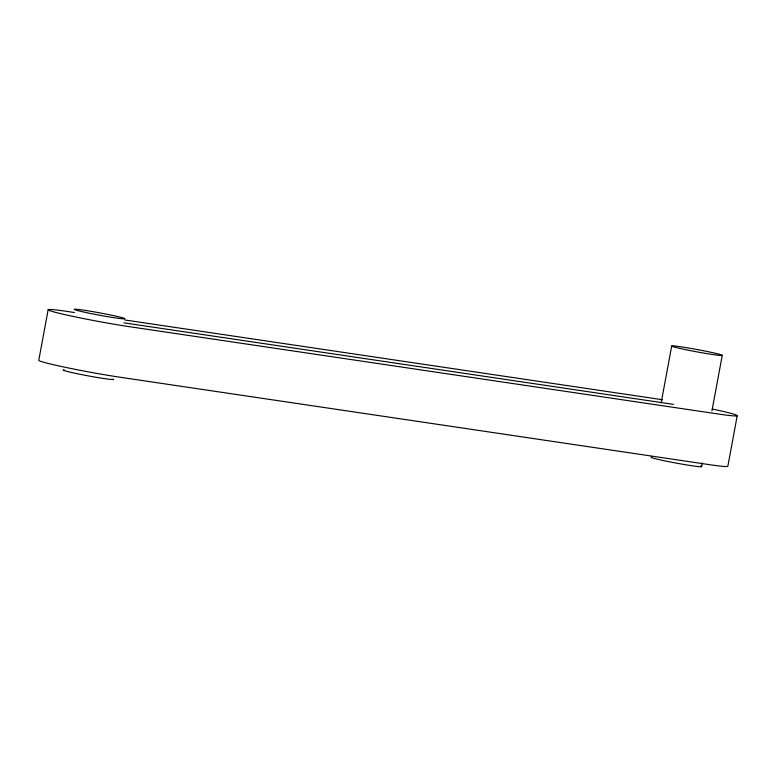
<?xml version="1.0" encoding="UTF-8"?>
<svg xmlns="http://www.w3.org/2000/svg" width="776" height="776" viewBox="0 0 776 776"><rect width="100%" height="100%" fill="white"/><g stroke="black" fill="none" stroke-linecap="round" stroke-linejoin="round"><path stroke-width="1.16" d="M48.17 309.634L38.8 360.2A51.478 2.338 10.5 0 0 65.931 367.446A51.478 2.338 10.5 0 0 120.484 377.301L711.097 464.902A51.478 2.338 10.5 0 0 727.83 466.357L737.2 415.79M661.152 402.88L671.686 346.077M701.63 466.56L702.29 463.01M711.941 410.94L722.252 355.321M74.486 312.515L64.903 311.089A51.478 2.338 10.5 0 0 59.907 313.455A51.478 2.338 10.5 0 0 129.854 326.745L720.477 414.335A51.478 2.338 10.5 0 0 712.252 409M124.8 319.974L655.516 398.689A51.478 2.338 10.5 0 1 662.51 399.766M123.859 322.845L673.49 404.364M700.476 466.036A25.734 1.164 10.5 0 1 677.477 463.33A25.734 1.164 10.5 0 1 651.636 457.113M113.17 379.066A25.734 1.164 10.5 0 1 87.048 375.662A25.734 1.164 10.5 0 1 64.35 369.91M679.892 348.414A25.734 1.164 10.5 0 0 721.68 355.524A25.734 1.164 10.5 0 0 689.33 348.152A25.734 1.164 10.5 0 0 679.892 348.414M85.835 312.495A25.734 1.164 10.5 0 0 124.917 318.79A25.734 1.164 10.5 0 0 88.192 310.875A25.734 1.164 10.5 0 0 85.835 312.495"/></g></svg>
